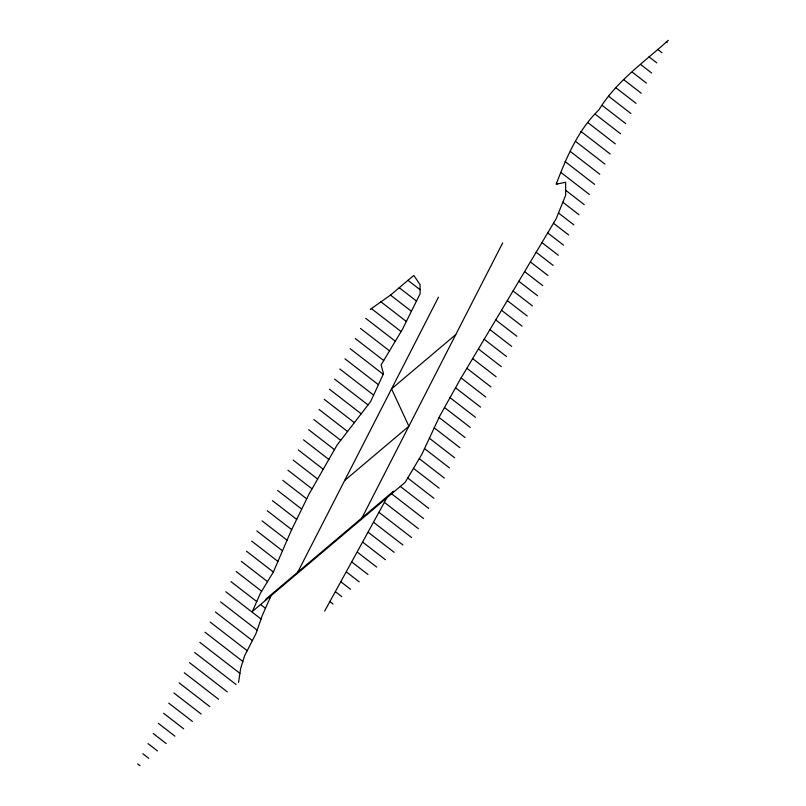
<?xml version="1.0" encoding="UTF-8"?>
<svg xmlns="http://www.w3.org/2000/svg" width="806" height="806" viewBox="0 0 806 806"><rect width="100%" height="100%" fill="white"/><g stroke="black" fill="none" stroke-linecap="round" stroke-linejoin="round"><path stroke-width="1.21" d="M238.546 682.41L240.651 668.446L244.55 655.883L255.986 633.556L262.222 615.603L271.078 595.654M265.285 600.551L266.141 598.878L393.58 491.166L392.734 492.829M297.746 572.159L438.464 297.192M361.975 517.885L502.682 242.908M386.94 497.725L324.637 611.109M668.325 40.3C644.014 62.233 616.106 81.537 598.868 109.918C577.912 130.129 566.507 157.513 556.14 184.211L565.651 182.267L565.631 195.344L556.09 218.879L459.883 379.979L439.864 415.846L421.82 454.372L405.186 482.31L252.349 611.482L260.439 593.186L273.315 572.129L291.026 530.963L309.232 493.756L337.14 444.952L370.589 401.64L383.495 373.702L381.097 364.886L402.476 329.241L420.138 293.706L420.047 284.689L413.821 275.41L390.789 294.865L370.256 309.393M455.783 334.571L391.555 388.845L408.874 426.223L344.656 480.507M666.35 41.972L667.156 42.597M657.615 49.357L661.968 52.722M649.021 56.843L656.789 62.848M640.679 64.53L651.611 72.973M632.347 72.218L646.422 83.099M624.005 79.905L641.244 93.224M615.663 87.592L636.055 103.359M608.5 96.176L630.876 113.485M602.072 105.344L625.698 123.61M595.171 114.14L620.509 133.736M587.786 122.562L615.331 143.861M581.005 131.459L610.152 153.986M575.706 141.493L604.963 164.112M570.406 151.528L599.785 174.247M565.127 161.583L594.606 184.373M560.835 172.393L589.418 194.498M556.543 183.214L557.48 183.939M565.641 190.246L584.239 204.623M562.85 202.215L579.051 214.749M558.487 212.975L573.872 224.874M553.48 223.242L568.693 234.999M547.707 232.914L563.505 245.135M541.934 242.586L558.326 255.26M536.161 252.258L553.148 265.386M530.388 261.92L547.959 275.511M524.615 271.592L542.781 285.636M518.842 281.264L537.602 295.762M513.069 290.936L532.413 305.887M507.296 300.598L527.235 316.023M501.513 310.27L522.056 326.148M495.74 319.942L516.868 336.273M489.967 329.604L511.689 346.399M407.977 280.347L420.097 289.717M484.194 339.276L506.5 356.524M399.242 287.722L416.48 301.061M478.421 348.948L501.322 366.649M390.487 295.087L411.413 311.267M472.648 358.62L496.143 376.775M380.936 301.837L406.335 321.473M466.875 368.282L490.955 386.91M371.385 308.587L401.086 331.558M461.103 377.954L485.776 397.036M365.692 318.32L395.293 341.21M455.531 387.787L480.598 407.161M360.504 328.445L389.51 350.862M450.02 397.65L475.409 417.286M355.325 338.57L383.716 360.524M444.509 407.524L470.23 427.412M350.147 348.696L383.223 374.276M439.099 417.478L465.052 437.537M344.958 358.831L378.417 384.694M434.243 427.855L459.863 447.673M339.779 368.957L373.611 395.111M429.376 438.232L454.685 457.798M334.601 379.082L368.04 404.944M424.52 448.61L449.496 467.923M329.412 389.207L361.209 413.79M419.261 458.674L444.318 478.049M324.234 399.333L354.368 422.636M413.498 468.346L439.139 488.174M319.055 409.458L347.537 431.482M407.735 478.029L433.95 498.299M313.866 419.583L340.706 440.338M400.31 486.421L428.772 508.425M308.688 429.719L334.46 449.637M391.585 493.806L423.593 518.56M303.499 439.844L328.848 459.44M384.442 502.42L418.405 528.686M298.321 449.97L323.246 469.243M379.102 512.425L411.634 537.582M293.142 460.095L317.645 479.046M373.762 522.429L402.899 544.967M287.954 470.22L312.043 488.839M368.312 532.353L394.174 552.342M282.775 480.346L306.733 498.874M362.871 542.277L385.439 559.727M277.596 490.471L301.716 509.13M357.421 552.201L376.704 567.102M272.408 500.607L296.699 519.376M351.98 562.125L367.969 574.487M267.229 510.732L291.681 529.633M346.499 572.018L359.234 581.872M262.051 520.857L287.057 540.191M340.978 581.882L350.499 589.246M256.862 530.983L282.493 550.8M335.457 591.755L341.774 596.631M251.684 541.108L277.929 561.399M329.946 601.619L333.039 604.016M246.495 551.233L273.365 572.008M241.316 561.359L267.511 581.62M236.138 571.494L261.648 591.221M269.315 597.145L270.141 597.78M230.949 581.62L256.741 601.558M260.58 604.52L265.466 608.298M225.771 591.745L261.043 619.008M220.592 601.87L257.164 630.151M215.404 611.996L252.379 640.589M210.225 622.121L247.2 650.714M205.046 632.257L242.818 661.464M199.858 642.382L239.906 673.342M194.679 652.507L236.067 684.506M189.501 662.633L227.332 691.891M184.312 672.758L218.597 699.265M179.134 682.884L209.862 706.65M173.945 693.009L201.137 714.035M168.766 703.144L192.402 721.41M163.588 713.27L183.667 728.795M158.399 723.395L174.932 736.17M153.221 733.52L166.197 743.555M148.042 743.646L157.472 750.94M142.853 753.771L148.737 758.315M137.675 763.897L140.002 765.7"/></g></svg>
